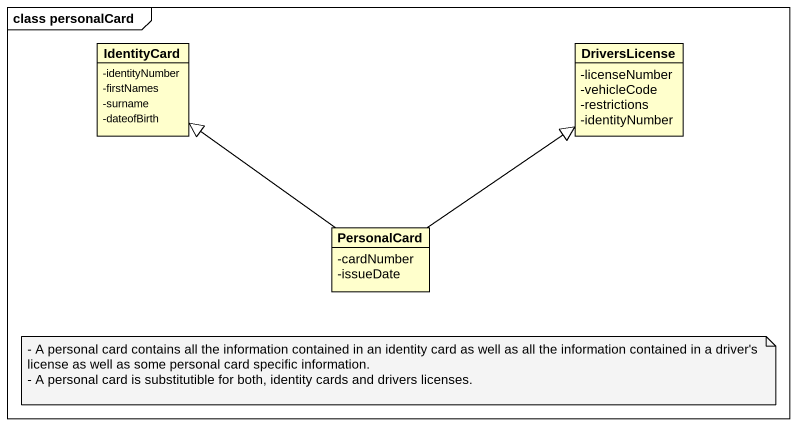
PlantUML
@startuml
mainframe class personalCard
hide circle
hide empty members
skinparam classAttributeIconSize 0
class IdentityCard #FFFFCC {
  -identityNumber
  -firstNames
  -surname
  -dateofBirth
}
class DriversLicense #FFFFCC {
  -licenseNumber
  -vehicleCode
  -restrictions
  -identityNumber
}
class PersonalCard #FFFFCC {
  -cardNumber
  -issueDate
}
PersonalCard -up-|> IdentityCard
PersonalCard -up-|> DriversLicense
note as N1
  - A personal card contains all the information contained in an identity card as well as all the information contained in a driver's license as well as some personal card specific information.
  - A personal card is substitutible for both, identity cards and drivers licenses.
end note
@enduml
